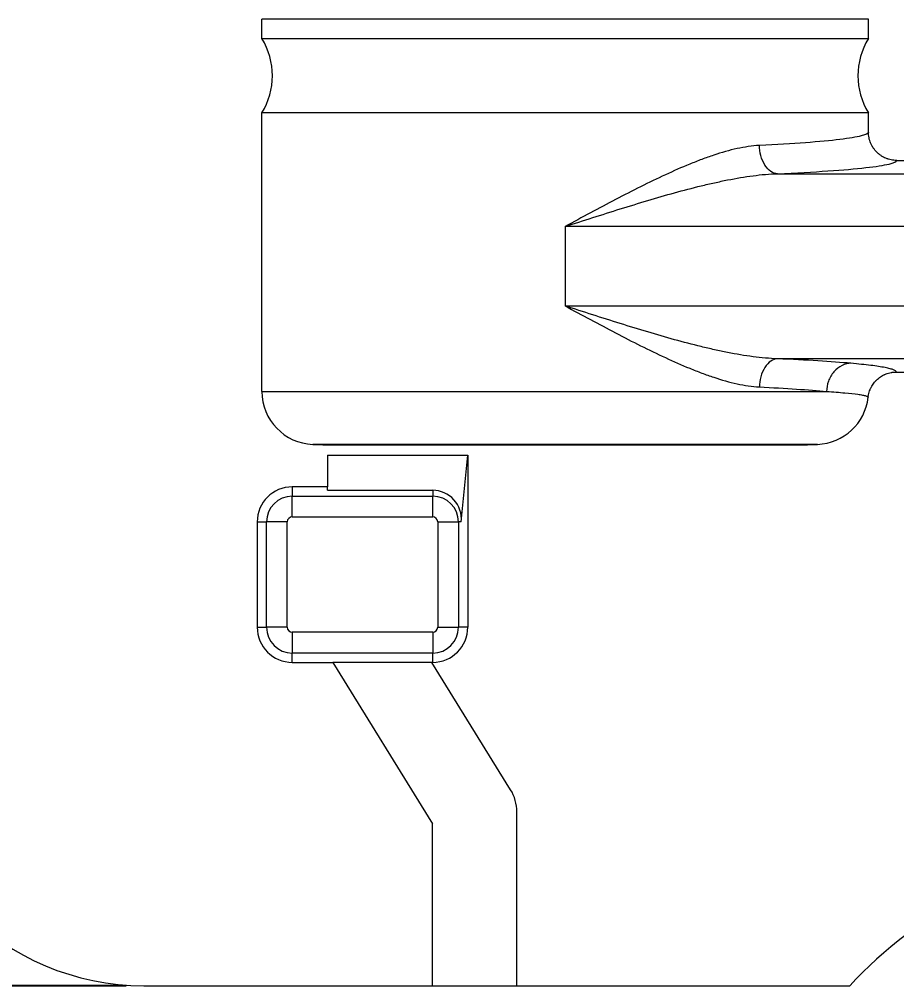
# Model space of a CAD drawing. Header units: millimetres. Extents: x 588 to 2025, y -315 to 707.
# Drawn here: x 772.5 to 897.5, y 394.3 to 531.9 of the extents above; entities that cross this region are included whole.
import ezdxf

# ---------------------------------------------------------------- set-up
doc = ezdxf.new("R2010")
doc.units = ezdxf.units.MM
doc.layers.add('core', color=7, linetype='Continuous', lineweight=20)
doc.layers.add('dim', color=82, linetype='Continuous', lineweight=9)
doc.dimstyles.get("Standard").update_dxf_attribs({"dimscale": 5, "dimtxt": 0.18, "dimasz": 0.18, "dimexe": 0.18, "dimexo": 0.0625, "dimgap": 0.09, "dimtad": 0, "dimtih": 1, "dimtoh": 1, "dimzin": 0, "dimdsep": 46, "dimtxsty": 'Standard', "dimcen": 0.09, "dimadec": 0, "dimazin": 0, "dimtfac": 1, "dimtofl": 0, "dimtmove": 0, "dimatfit": 3, "dimfxl": 0, "dimtolj": 1, "dimtzin": 0, "dimarcsym": 0})

# ---------------------------------------------------------------- blocks, each defined once
blk = doc.blocks.new('*D2')
at = {"layer": 'Defpoints', "color": 0, "lineweight": 18, "transparency": 16777216}
for p in [(790.27, 634.26), (658.16, 394.26), (790.27, 394.26)]:
    blk.add_point(p, dxfattribs=at)
at = {"layer": 'dim', "color": 0, "lineweight": -2, "transparency": 16777216}
for p, q in [((787.77, 634.26), (655.67, 634.26)), ((658.16, 624.26), (658.16, 525.51)), ((658.16, 404.26), (658.16, 503.01)), ((787.77, 394.26), (655.67, 394.26))]:
    blk.add_line(p, q, dxfattribs=at)
at = {"layer": 'dim', "color": 0, "lineweight": 18, "transparency": 16777216}
for points in [[(656.5, 624.26), (659.83, 624.26), (658.16, 634.26)], [(656.5, 404.26), (659.83, 404.26), (658.16, 394.26)]]:
    blk.add_solid(points, dxfattribs=at)
at = {"layer": 'dim', "color": 0, "lineweight": 18, "transparency": 16777216, "insert": (658.16, 514.26), "char_height": 12.5, "attachment_point": 5}
blk.add_mtext('\\A1;240.00{\\H7.5;\\S-0.10^ -0.15;}', dxfattribs=at)

msp = doc.modelspace()

# ---------------------------------------------------------------- linework, layer by layer
at = {"layer": 'core', "lineweight": 18}
for p, q in [((893.516, 531.925), (807.086, 531.925)), ((807.086, 529.18), (807.086, 531.925)), ((893.516, 529.18), (893.516, 531.925)), ((807.086, 529.18), (893.516, 529.18)), ((893.516, 518.591), (807.086, 518.591)), ((807.086, 478.908), (807.086, 518.591)), ((893.516, 515.853), (893.516, 518.591)), ((897.536, 511.827), (910.601, 511.827)), ((897.469, 481.677), (903.635, 481.677)), ((814.361, 471.375), (815.416, 471.338)), ((816.117, 471.326), (884.486, 471.326)), ((885.187, 471.338), (886.242, 471.375)), ((816.423, 469.824), (816.423, 465.324)), ((816.423, 469.824), (836.423, 469.824)), ((835.493, 460.324), (836.423, 469.824)), ((836.423, 469.824), (836.423, 445.324)), ((816.423, 465.324), (811.423, 465.324)), ((816.423, 464.835), (816.423, 465.324)), ((816.423, 464.835), (831.423, 464.835)), ((806.423, 460.324), (806.423, 445.324)), ((811.423, 440.324), (817.216, 440.324)), ((817.216, 440.324), (817.204, 440.343)), ((817.204, 440.343), (831.305, 440.343)), ((817.216, 440.324), (831.415, 417.314)), ((831.317, 440.324), (831.305, 440.343)), ((831.317, 440.324), (831.423, 440.324)), ((842.521, 422.167), (831.317, 440.324)), ((843.415, 394.262), (843.415, 419.016)), ((831.415, 394.262), (831.415, 417.314)), ((790.271, 394.262), (831.415, 394.262)), ((831.415, 394.262), (843.415, 394.262)), ((843.415, 394.262), (890.86, 394.262))]:
    msp.add_line(p, q, dxfattribs=at)
at = {"layer": 'core', "lineweight": 13}
for p, q in [((880.546, 509.937), (901.017, 509.937)), ((901.017, 502.409), (850.301, 502.409)), ((850.301, 502.409), (850.301, 491.095)), ((850.301, 491.095), (901.017, 491.095)), ((901.017, 483.568), (880.546, 483.568)), ((807.086, 478.908), (887.541, 478.908)), ((886.242, 471.375), (814.361, 471.375)), ((815.416, 471.338), (885.187, 471.338)), ((811.423, 465.324), (811.423, 463.998)), ((811.423, 463.998), (831.423, 463.998)), ((811.423, 461.043), (811.423, 463.998)), ((831.423, 464.835), (831.423, 463.998)), ((831.423, 461.043), (831.423, 463.998)), ((806.423, 460.324), (807.75, 460.324)), ((810.704, 460.324), (807.75, 460.324)), ((807.75, 445.324), (807.75, 460.324)), ((810.704, 445.324), (810.704, 460.324)), ((811.423, 461.043), (831.423, 461.043)), ((832.143, 460.324), (835.097, 460.324)), ((832.143, 460.324), (832.143, 445.324)), ((835.493, 460.324), (835.097, 460.324)), ((835.097, 460.324), (835.097, 445.324)), ((806.423, 445.324), (807.75, 445.324)), ((810.704, 445.324), (807.75, 445.324)), ((832.143, 445.324), (835.097, 445.324)), ((836.423, 445.324), (835.097, 445.324)), ((831.423, 444.604), (811.423, 444.604)), ((811.423, 444.604), (811.423, 441.65)), ((831.423, 444.604), (831.423, 441.65)), ((831.423, 441.65), (811.423, 441.65)), ((811.423, 440.324), (811.423, 441.65)), ((831.423, 440.324), (831.423, 441.65))]:
    msp.add_line(p, q, dxfattribs=at)
at = {"layer": 'core', "lineweight": 18}
for centre, radius, start, end in [((798.544, 523.885), 10.05, 328.21167, 31.78833), ((902.059, 523.885), 10.05, 148.21167, 211.78833), ((814.624, 478.908), 7.537, 180, 268), ((885.979, 478.908), 7.537, 272, 353.76108), ((816.117, 491.426), 20.1, 268, 270), ((884.486, 491.426), 20.1, 270, 272), ((811.423, 460.324), 5, 90, 180), ((811.423, 445.324), 5, 180, 270), ((831.423, 445.324), 5, 270, 0), ((790.271, 430.262), 36, 180, 270), ((837.415, 419.016), 6, 0, 31.67679), ((934.271, 354.262), 59.03, 95.84415, 137.34194)]:
    msp.add_arc(centre, radius, start, end, dxfattribs=at)
at = {"layer": 'core', "lineweight": 13}
for centre, radius, start, end in [((811.423, 460.324), 3.674, 90, 180), ((831.423, 460.324), 3.674, 0, 90), ((811.423, 460.324), 0.719, 90, 180), ((831.423, 460.324), 0.719, 0, 90), ((811.423, 445.324), 3.674, 180, 270), ((811.423, 445.324), 0.719, 180, 270), ((831.423, 445.324), 3.674, 270, 0), ((831.423, 445.324), 0.719, 270, 0)]:
    msp.add_arc(centre, radius, start, end, dxfattribs=at)
at = {"layer": 'core', "lineweight": 18}
msp.add_ellipse((831.423, 460.726), major_axis=(0, 4.109), ratio=0.9951904, start_param=4.6142722, end_param=6.2831853, dxfattribs=at)
at = {"layer": 'core', "lineweight": 13}
for points, knots in [([(893.516, 515.853), (893.516, 515.672), (893.17, 515.491), (891.799, 515.138), (890.776, 514.966), (888.1, 514.639), (886.448, 514.484), (882.596, 514.198), (880.395, 514.067), (877.972, 513.951)], [0, 0, 0, 0, 0.25, 0.25, 0.5, 0.5, 0.75, 0.75, 1, 1, 1, 1]), ([(877.972, 513.951), (876.935, 513.902), (874.815, 513.581), (872.048, 512.791), (869.761, 511.978), (867.471, 511.076), (864.581, 509.803), (861.068, 508.102), (857.486, 506.262), (853.902, 504.356), (851.504, 503.06), (850.301, 502.409)], [0, 0, 0, 0, 0.125, 0.25, 0.3125, 0.375, 0.5, 0.625, 0.75, 0.875, 1, 1, 1, 1]), ([(880.546, 509.937), (883.21, 510.053), (888.047, 510.317), (893.479, 510.786), (896.774, 511.298), (897.521, 511.653), (897.536, 511.827)], [0, 0, 0, 0, 0.2527854, 0.5055708, 0.7583562, 1, 1, 1, 1]), ([(850.301, 502.409), (851.616, 502.834), (854.236, 503.68), (858.153, 504.924), (862.069, 506.124), (865.908, 507.233), (869.067, 508.063), (871.57, 508.651), (874.07, 509.181), (877.095, 509.696), (879.412, 509.904), (880.546, 509.937)], [0, 0, 0, 0, 0.125, 0.25, 0.375, 0.5, 0.625, 0.6875, 0.75, 0.875, 1, 1, 1, 1]), ([(880.546, 483.568), (879.412, 483.6), (877.095, 483.808), (874.675, 484.22), (872.82, 484.588), (871.57, 484.853), (869.067, 485.441), (865.908, 486.271), (862.069, 487.38), (858.153, 488.58), (854.236, 489.824), (851.616, 490.67), (850.301, 491.095)], [0, 0, 0, 0, 0.125, 0.25, 0.25, 0.3125, 0.375, 0.5, 0.625, 0.75, 0.875, 1, 1, 1, 1]), ([(850.301, 491.095), (851.504, 490.444), (853.902, 489.148), (857.486, 487.242), (861.068, 485.402), (864.581, 483.701), (867.471, 482.428), (869.761, 481.526), (872.048, 480.713), (874.815, 479.923), (876.935, 479.603), (877.972, 479.553)], [0, 0, 0, 0, 0.125, 0.25, 0.375, 0.5, 0.625, 0.6875, 0.75, 0.875, 1, 1, 1, 1]), ([(897.469, 481.677), (897.471, 481.781), (897.316, 481.912), (896.882, 482.07), (896.602, 482.152), (896.268, 482.233), (895.499, 482.394), (893.97, 482.628), (892.084, 482.826), (891.005, 482.922)], [0, 0, 0, 0, 0.2391012, 0.3025095, 0.3659177, 0.4293259, 0.4927341, 0.7463671, 1, 1, 1, 1]), ([(887.541, 478.908), (888.528, 478.845), (890.254, 478.716), (891.655, 478.563), (892.361, 478.458), (892.668, 478.405), (892.926, 478.352), (893.278, 478.261), (893.425, 478.188), (893.46, 478.133)], [0, 0, 0, 0, 0.2653171, 0.5306342, 0.5969635, 0.6632927, 0.729622, 0.7959513, 1, 1, 1, 1])]:
    msp.add_open_spline(points, degree=3, knots=knots, dxfattribs=at)
at = {"layer": 'core', "lineweight": 18}
for points, knots in [([(897.536, 511.827), (897.403, 511.827), (897.272, 511.834), (897.01, 511.86), (896.881, 511.879), (896.624, 511.93), (896.496, 511.962), (896.338, 512.01), (896.307, 512.02), (896.244, 512.04), (896.212, 512.051), (896.119, 512.085), (896.057, 512.109), (895.875, 512.185), (895.756, 512.241), (895.526, 512.366), (895.413, 512.433), (895.249, 512.543), (895.195, 512.58), (895.116, 512.639), (895.089, 512.659), (895.037, 512.7), (895.011, 512.721), (894.883, 512.826), (894.786, 512.914), (894.6, 513.099), (894.425, 513.294), (894.269, 513.505), (894.178, 513.643), (894.159, 513.67), (894.124, 513.726), (894.107, 513.755), (894.056, 513.84), (894.023, 513.897), (893.93, 514.071), (893.874, 514.189), (893.773, 514.431), (893.707, 514.616), (893.654, 514.807), (893.622, 514.935), (893.607, 515), (893.569, 515.195), (893.549, 515.325), (893.523, 515.588), (893.516, 515.72), (893.516, 515.853)], [0, 0, 0, 0, 0.0625, 0.0625, 0.125, 0.125, 0.1875, 0.1875, 0.203125, 0.203125, 0.21875, 0.21875, 0.25, 0.25, 0.3125, 0.3125, 0.375, 0.375, 0.40625, 0.40625, 0.421875, 0.421875, 0.4375, 0.4375, 0.5, 0.5, 0.5625, 0.625, 0.625, 0.640625, 0.640625, 0.65625, 0.65625, 0.6875, 0.6875, 0.75, 0.75, 0.8125, 0.84375, 0.84375, 0.875, 0.875, 0.9375, 0.9375, 1, 1, 1, 1]), ([(880.546, 483.568), (880.249, 483.549), (879.609, 483.344), (878.711, 482.415), (878.115, 481.015), (877.984, 480.017), (877.972, 479.553)], [0, 0, 0, 0, 0.2500056, 0.5000112, 0.7500168, 1, 1, 1, 1]), ([(891.005, 482.922), (890.602, 482.91), (889.734, 482.716), (888.518, 481.79), (887.719, 480.381), (887.552, 479.374), (887.541, 478.908)], [0, 0, 0, 0, 0.2500001, 0.5000002, 0.7500003, 1, 1, 1, 1]), ([(893.472, 478.088), (893.485, 478.211), (893.504, 478.333), (893.553, 478.572), (893.583, 478.691), (893.653, 478.924), (893.693, 479.04), (893.761, 479.21), (893.786, 479.267), (893.824, 479.351), (893.837, 479.379), (893.864, 479.435), (893.878, 479.462), (893.948, 479.599), (894.009, 479.705), (894.14, 479.911), (894.28, 480.111), (894.438, 480.298), (894.542, 480.411), (894.563, 480.434), (894.606, 480.478), (894.628, 480.5), (894.694, 480.565), (894.739, 480.607), (894.875, 480.73), (894.97, 480.807), (895.166, 480.952), (895.267, 481.021), (895.475, 481.148), (895.582, 481.208), (895.721, 481.276), (895.748, 481.289), (895.804, 481.315), (895.888, 481.354), (895.973, 481.389), (896.144, 481.454), (896.26, 481.493), (896.495, 481.559), (896.613, 481.587), (896.794, 481.62), (896.854, 481.63), (896.976, 481.647), (897.038, 481.654), (897.222, 481.671), (897.345, 481.677), (897.469, 481.677)], [0, 0, 0, 0, 0.0625, 0.0625, 0.125, 0.125, 0.1875, 0.1875, 0.21875, 0.21875, 0.234375, 0.234375, 0.25, 0.25, 0.3125, 0.3125, 0.375, 0.4375, 0.4375, 0.453125, 0.453125, 0.46875, 0.46875, 0.5, 0.5, 0.5625, 0.5625, 0.625, 0.625, 0.6875, 0.6875, 0.703125, 0.703125, 0.71875, 0.75, 0.75, 0.8125, 0.8125, 0.875, 0.875, 0.90625, 0.90625, 0.9375, 0.9375, 1, 1, 1, 1])]:
    msp.add_open_spline(points, degree=3, knots=knots, dxfattribs=at)
for points in [[(880.546, 509.937), (880.249, 509.955), (879.609, 510.16), (878.711, 511.089), (878.115, 512.489), (877.984, 513.487), (877.972, 513.951)], [(891.005, 482.922), (889.632, 483.044), (886.484, 483.276), (882.625, 483.477), (880.546, 483.568)], [(893.46, 478.133), (893.47, 478.118), (893.473, 478.103), (893.472, 478.088)]]:
    msp.add_open_spline(points, degree=3, dxfattribs=at)
at = {"layer": 'core', "lineweight": 13}
msp.add_open_spline([(877.972, 479.553), (879.874, 479.462), (883.404, 479.262), (886.285, 479.03), (887.541, 478.908)], degree=3, dxfattribs=at)

# ---------------------------------------------------------------- dimensions: what is measured, and where the dimension line sits
at = {"layer": 'dim', "lineweight": 18}
dim = msp.add_linear_dim(base=(658.164, 394.262), p1=(790.271, 634.262), p2=(790.271, 394.262), angle=90, dimstyle='Standard', override={"dimtxt": 2.5, "dimasz": 2, "dimexe": 0.49975, "dimexo": 0.49975, "dimgap": 0.49975, "dimtol": 1, "dimlim": 0, "dimtp": -0.1, "dimtm": 0.15, "dimtfac": 0.6, "dimtdec": 2, "dimtolj": 1}, dxfattribs=at)
dim.commit()
dim.dimension.update_dxf_attribs({"geometry": '*D2', "text_midpoint": (658.164, 514.262)})

doc.saveas('drawing.dxf')
